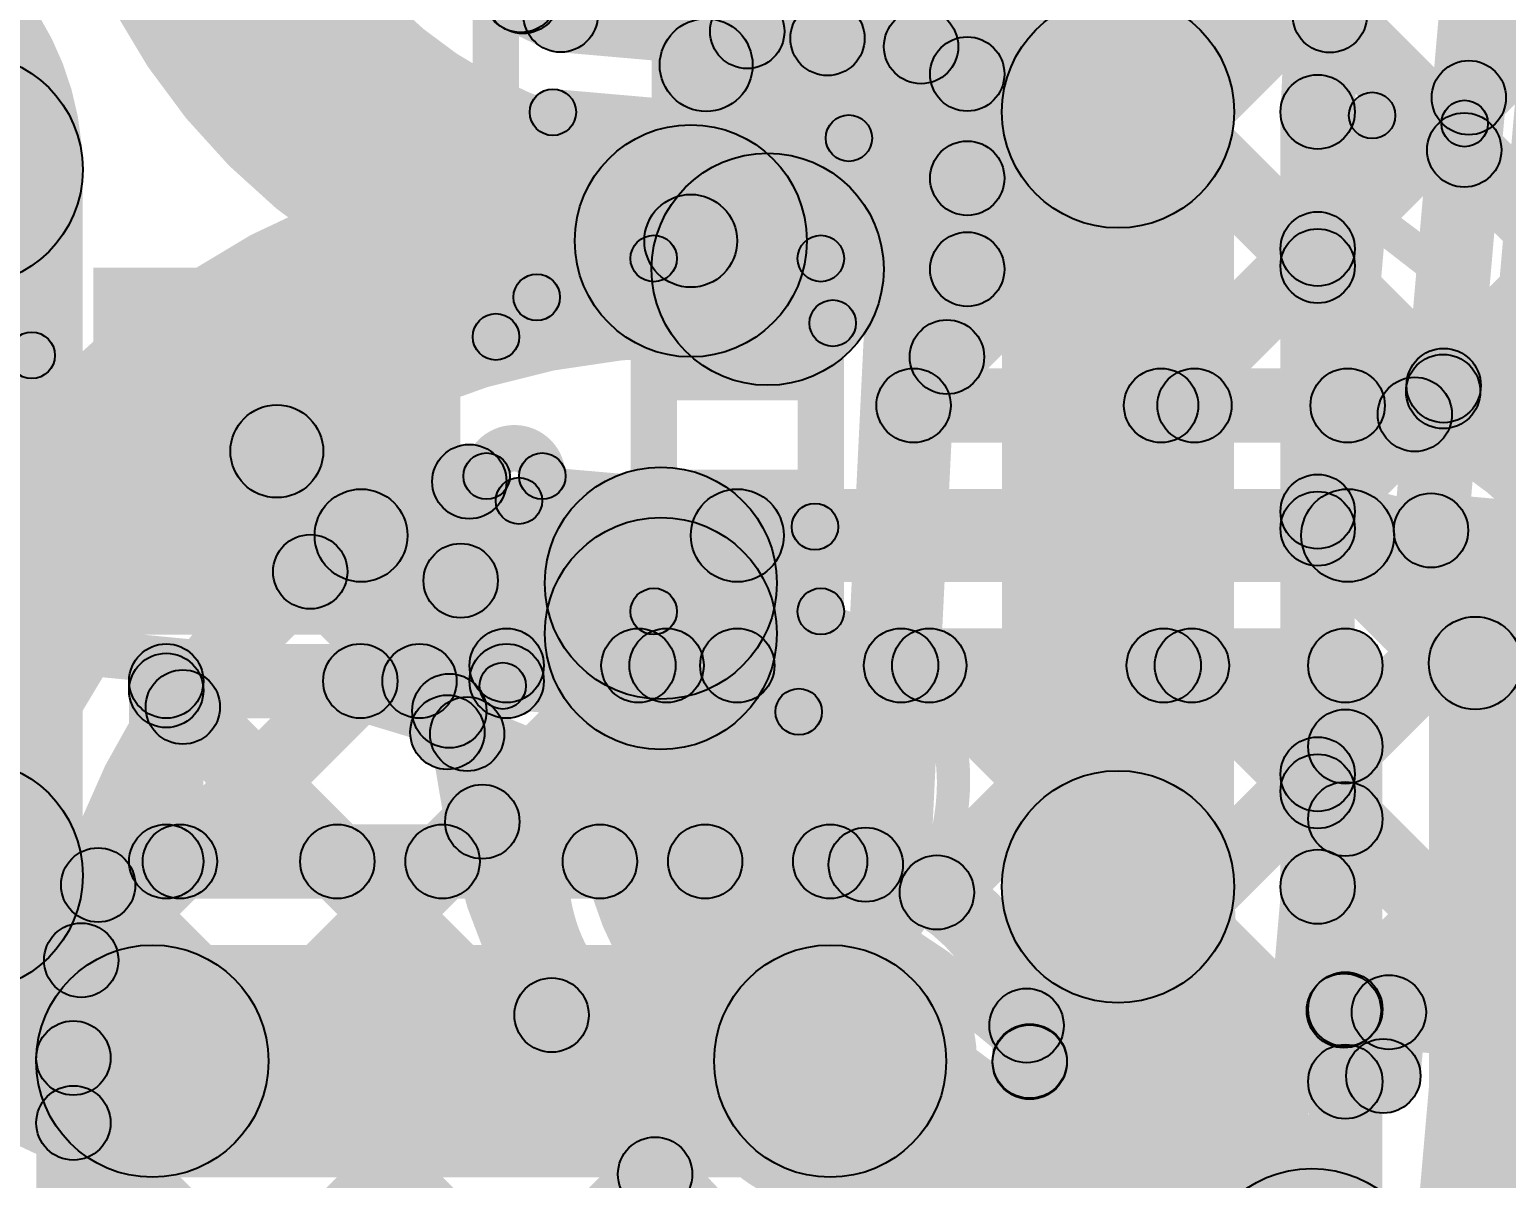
# Model space of a CAD drawing. Header units: millimetres. Extents: x -2.17 to 2.17, y -2.17 to 2.17.
# Drawn here: x 1.2088 to 1.3678, y -0.1602 to -0.0365 of the extents above; entities that cross this region are included whole.
import ezdxf

# ---------------------------------------------------------------- set-up
doc = ezdxf.new("R2010")
doc.units = ezdxf.units.MM
doc.header["$MEASUREMENT"] = 0
for name, color, linetype in [('BottomLayer', 5, 'Continuous'), ('BottomOverlay', 54, 'Continuous'), ('BottomPaste', 16, 'Continuous'), ('BottomSolder', 6, 'Continuous'), ('Mechanical2', 216, 'Continuous'), ('TopLayer', 1, 'Continuous'), ('TopOverlay', 2, 'Continuous'), ('TopPaste', 8, 'Continuous'), ('TopSolder', 216, 'Continuous'), ('ViaHoleLayer', 16, 'Continuous')]:
    doc.layers.add(name, color=color, linetype=linetype)

# ---------------------------------------------------------------- blocks, each defined once
blk = doc.blocks.new('YS_SBZ9032C03R16_B_30')
at = {"layer": 'BottomOverlay', "const_width": 0.005}
blk.add_lwpolyline([(0.174343, -0.0442776, -0.7770826321552268), (-0.174266, -0.0445797)], format="xyb", dxfattribs=at)
blk = doc.blocks.new('WS2812B_M____195')
at = {"layer": 'TopLayer'}
blk.add_hatch(color=1, dxfattribs=at).paths.add_polyline_path([(-0.09409445, 0.05078745), (-0.03503935, 0.05078745), (-0.03503935, 0.01141735), (-0.09409445, 0.01141735)])
at = {"layer": 'TopOverlay'}
for points in [[(-0.07000000535713137, 0.06750030000000574), (-0.06999999464286863, 0.07250029999999426), (0.07000030535713138, 0.07249999999999426), (0.07000029464286862, 0.06750000000000574)], [(0.067500300001125, 0.07000007499999997), (0.072500299998875, 0.06999992500000003), (0.07249999999887499, 0.05999992500000004), (0.06750000000112501, 0.06000007499999997)]]:
    blk.add_hatch(color=2, dxfattribs=at).paths.add_polyline_path(points)
h = blk.add_hatch(color=2, dxfattribs=at)
edge = h.paths.add_edge_path()
edge.add_arc((0.0700003, 0.07), 0.0025, 0, 360)
h = blk.add_hatch(color=2, dxfattribs=at)
edge = h.paths.add_edge_path()
edge.add_arc((0.0700003, 0.07), 0.0025, 0, 360)
h = blk.add_hatch(color=2, dxfattribs=at)
edge = h.paths.add_edge_path()
edge.add_arc((0.07, 0.06), 0.0025, 0, 360)
at = {"layer": 'TopPaste'}
blk.add_hatch(color=8, dxfattribs=at).paths.add_polyline_path([(-0.09409445, 0.05078745), (-0.03503935, 0.05078745), (-0.03503935, 0.01141735), (-0.09409445, 0.01141735)])
at = {"layer": 'TopSolder'}
for points in [[(-0.09809445, 0.05478745), (-0.03103935, 0.05478745), (-0.03103935, 0.00741735), (-0.09809445, 0.00741735)], [(0.03103945, 0.05478805), (0.09809455, 0.05478805), (0.09809455, 0.00741795), (0.03103945, 0.00741795)]]:
    blk.add_hatch(color=216, dxfattribs=at).paths.add_polyline_path(points)
at = {"layer": 'TopOverlay'}
for centre in [(0.0700003, 0.07), (0.0700003, 0.07), (0.07, 0.06)]:
    blk.add_circle(centre, 0.0025, dxfattribs=at)
blk = doc.blocks.new('IND_0201_B_270')
at = {"layer": 'BottomLayer'}
for points in [[(-0.01574795, 0.0059055), (-0.00590545, 0.0059055), (-0.00590545, -0.0059055), (-0.01574795, -0.0059055)], [(0.00590555, 0.0059055), (0.01574805, 0.0059055), (0.01574805, -0.0059055), (0.00590555, -0.0059055)]]:
    blk.add_hatch(color=5, dxfattribs=at).paths.add_polyline_path(points)
at = {"layer": 'BottomOverlay'}
h = blk.add_hatch(color=54, dxfattribs=at)
edge = h.paths.add_edge_path()
edge.add_arc((-0.019, 0.009), 0.0025, 0, 360)
h = blk.add_hatch(color=54, dxfattribs=at)
edge = h.paths.add_edge_path()
edge.add_arc((-0.019, 0.009), 0.0025, 0, 360)
for points in [[(0.019, 0.0115), (0.019, 0.0065), (-0.019, 0.0065), (-0.019, 0.0115)], [(-0.0165, -0.009), (-0.0215, -0.009), (-0.0215, 0.009), (-0.0165, 0.009)], [(0.0215, -0.009), (0.0165, -0.009), (0.0165, 0.009), (0.0215, 0.009)], [(0.019, -0.0065), (0.019, -0.0115), (-0.019, -0.0115), (-0.019, -0.0065)]]:
    blk.add_hatch(color=54, dxfattribs=at).paths.add_polyline_path(points)
h = blk.add_hatch(color=54, dxfattribs=at)
edge = h.paths.add_edge_path()
edge.add_arc((0.019, 0.009), 0.0025, 0, 360)
h = blk.add_hatch(color=54, dxfattribs=at)
edge = h.paths.add_edge_path()
edge.add_arc((0.019, 0.009), 0.0025, 0, 360)
h = blk.add_hatch(color=54, dxfattribs=at)
edge = h.paths.add_edge_path()
edge.add_arc((-0.019, -0.009), 0.0025, 0, 360)
h = blk.add_hatch(color=54, dxfattribs=at)
edge = h.paths.add_edge_path()
edge.add_arc((-0.019, -0.009), 0.0025, 0, 360)
h = blk.add_hatch(color=54, dxfattribs=at)
edge = h.paths.add_edge_path()
edge.add_arc((0.019, -0.009), 0.0025, 0, 360)
h = blk.add_hatch(color=54, dxfattribs=at)
edge = h.paths.add_edge_path()
edge.add_arc((0.019, -0.009), 0.0025, 0, 360)
at = {"layer": 'BottomPaste'}
for points in [[(-0.01574795, 0.0059055), (-0.00590545, 0.0059055), (-0.00590545, -0.0059055), (-0.01574795, -0.0059055)], [(0.00590555, 0.0059055), (0.01574805, 0.0059055), (0.01574805, -0.0059055), (0.00590555, -0.0059055)]]:
    blk.add_hatch(color=16, dxfattribs=at).paths.add_polyline_path(points)
at = {"layer": 'BottomSolder'}
for points in [[(-0.01791335, 0.0080709), (-0.00374005, 0.0080709), (-0.00374005, -0.0080709), (-0.01791335, -0.0080709)], [(0.00374015, 0.0080709), (0.01791345, 0.0080709), (0.01791345, -0.0080709), (0.00374015, -0.0080709)]]:
    blk.add_hatch(color=6, dxfattribs=at).paths.add_polyline_path(points)
at = {"layer": 'BottomOverlay'}
for centre in [(-0.019, 0.009), (-0.019, 0.009), (0.019, 0.009), (0.019, 0.009), (-0.019, -0.009), (-0.019, -0.009), (0.019, -0.009), (0.019, -0.009)]:
    blk.add_circle(centre, 0.0025, dxfattribs=at)
blk = doc.blocks.new('SOT23_3_B_286')
at = {"layer": 'BottomLayer'}
for points in [[(-0.02165995, 0.02657475), (-0.05315605, 0.02657475), (-0.05315605, 0.05807085), (-0.02165995, 0.05807085)], [(0.05314315, 0.02657475), (0.02164705, 0.02657475), (0.02164705, 0.05807085), (0.05314315, 0.05807085)], [(0.01574165, -0.05807095), (-0.01575445, -0.05807095), (-0.01575445, -0.02657485), (0.01574165, -0.02657485)]]:
    blk.add_hatch(color=5, dxfattribs=at).paths.add_polyline_path(points)
at = {"layer": 'BottomOverlay'}
h = blk.add_hatch(color=54, dxfattribs=at)
edge = h.paths.add_edge_path()
edge.add_arc((-0.066, 0.045), 0.0025, 0, 360)
h = blk.add_hatch(color=54, dxfattribs=at)
edge = h.paths.add_edge_path()
edge.add_arc((-0.06, 0.045), 0.0025, 0, 360)
h = blk.add_hatch(color=54, dxfattribs=at)
edge = h.paths.add_edge_path()
edge.add_arc((-0.0110064, 0.032), 0.0025, 0, 360)
for points in [[(0.0109936, 0.0345), (0.0109936, 0.0295), (-0.0110064, 0.0295), (-0.0110064, 0.0345)], [(-0.0635064, 0.03), (-0.0585064, 0.03), (-0.0585064, -0.029), (-0.0635064, -0.029)], [(0.0584936, 0.03), (0.0634936, 0.03), (0.0634936, -0.029), (0.0584936, -0.029)], [(-0.0260064, -0.0265), (-0.0260064, -0.0315), (-0.0610064, -0.0315), (-0.0610064, -0.0265)], [(0.0609936, -0.0265), (0.0609936, -0.0315), (0.0259936, -0.0315), (0.0259936, -0.0265)]]:
    blk.add_hatch(color=54, dxfattribs=at).paths.add_polyline_path(points)
h = blk.add_hatch(color=54, dxfattribs=at)
edge = h.paths.add_edge_path()
edge.add_arc((0.0109936, 0.032), 0.0025, 0, 360)
h = blk.add_hatch(color=54, dxfattribs=at)
edge = h.paths.add_edge_path()
edge.add_arc((-0.0610064, 0.03), 0.0025, 0, 360)
h = blk.add_hatch(color=54, dxfattribs=at)
edge = h.paths.add_edge_path()
edge.add_arc((0.0609936, 0.03), 0.0025, 0, 360)
h = blk.add_hatch(color=54, dxfattribs=at)
edge = h.paths.add_edge_path()
edge.add_arc((-0.0610064, -0.029), 0.0025, 0, 360)
h = blk.add_hatch(color=54, dxfattribs=at)
edge = h.paths.add_edge_path()
edge.add_arc((-0.0610064, -0.029), 0.0025, 0, 360)
h = blk.add_hatch(color=54, dxfattribs=at)
edge = h.paths.add_edge_path()
edge.add_arc((-0.0260064, -0.029), 0.0025, 0, 360)
h = blk.add_hatch(color=54, dxfattribs=at)
edge = h.paths.add_edge_path()
edge.add_arc((0.0259936, -0.029), 0.0025, 0, 360)
h = blk.add_hatch(color=54, dxfattribs=at)
edge = h.paths.add_edge_path()
edge.add_arc((0.0609936, -0.029), 0.0025, 0, 360)
h = blk.add_hatch(color=54, dxfattribs=at)
edge = h.paths.add_edge_path()
edge.add_arc((0.0609936, -0.029), 0.0025, 0, 360)
at = {"layer": 'BottomPaste'}
for points in [[(-0.02165995, 0.02657475), (-0.05315605, 0.02657475), (-0.05315605, 0.05807085), (-0.02165995, 0.05807085)], [(0.05314315, 0.02657475), (0.02164705, 0.02657475), (0.02164705, 0.05807085), (0.05314315, 0.05807085)], [(0.01574165, -0.05807095), (-0.01575445, -0.05807095), (-0.01575445, -0.02657485), (0.01574165, -0.02657485)]]:
    blk.add_hatch(color=16, dxfattribs=at).paths.add_polyline_path(points)
at = {"layer": 'BottomSolder'}
for points in [[(-0.01765995, 0.02257475), (-0.05715605, 0.02257475), (-0.05715605, 0.06207085), (-0.01765995, 0.06207085)], [(0.05714315, 0.02257475), (0.01764705, 0.02257475), (0.01764705, 0.06207085), (0.05714315, 0.06207085)], [(0.01974165, -0.06207095), (-0.01975445, -0.06207095), (-0.01975445, -0.02257485), (0.01974165, -0.02257485)]]:
    blk.add_hatch(color=6, dxfattribs=at).paths.add_polyline_path(points)
at = {"layer": 'BottomOverlay', "const_width": 0.005}
blk.add_lwpolyline([(-0.06, 0.045, 1), (-0.066, 0.045, 1)], format="xyb", close=True, dxfattribs=at)
at = {"layer": 'BottomOverlay'}
for centre in [(-0.066, 0.045), (-0.06, 0.045), (-0.0110064, 0.032), (0.0109936, 0.032), (-0.0610064, 0.03), (0.0609936, 0.03), (-0.0610064, -0.029), (-0.0610064, -0.029), (-0.0260064, -0.029), (0.0259936, -0.029), (0.0609936, -0.029), (0.0609936, -0.029)]:
    blk.add_circle(centre, 0.0025, dxfattribs=at)
blk = doc.blocks.new('C__0402_369')
at = {"layer": 'TopLayer'}
for points in [[(-0.0275, -0.0125), (-0.0275, 0.0125), (-0.009499999999999998, 0.0125), (-0.009500000000000001, -0.0125)], [(0.009499999999999998, -0.0125), (0.009500000000000001, 0.0125), (0.0275, 0.0125), (0.0275, -0.0125)]]:
    blk.add_hatch(color=1, dxfattribs=at).paths.add_polyline_path(points)
at = {"layer": 'TopOverlay'}
h = blk.add_hatch(color=2, dxfattribs=at)
edge = h.paths.add_edge_path()
edge.add_arc((-0.031, 0.016), 0.0025, 0, 360)
h = blk.add_hatch(color=2, dxfattribs=at)
edge = h.paths.add_edge_path()
edge.add_arc((-0.031, 0.016), 0.0025, 0, 360)
for points in [[(-0.0109999, 0.0185), (-0.0109999, 0.0135), (-0.031, 0.0135), (-0.031, 0.0185)], [(0.031, 0.0185), (0.031, 0.0135), (0.011, 0.0135), (0.011, 0.0185)], [(-0.0285, -0.016), (-0.0335, -0.016), (-0.0335, 0.016), (-0.0285, 0.016)], [(0.0335, -0.016), (0.0285, -0.016), (0.0285, 0.016), (0.0335, 0.016)], [(-0.011, -0.0135), (-0.011, -0.0185), (-0.031, -0.0185), (-0.031, -0.0135)], [(0.031, -0.0135), (0.031, -0.0185), (0.0109999, -0.0185), (0.0109999, -0.0135)]]:
    blk.add_hatch(color=2, dxfattribs=at).paths.add_polyline_path(points)
h = blk.add_hatch(color=2, dxfattribs=at)
edge = h.paths.add_edge_path()
edge.add_arc((-0.0109999, 0.016), 0.0025, 0, 360)
h = blk.add_hatch(color=2, dxfattribs=at)
edge = h.paths.add_edge_path()
edge.add_arc((0.011, 0.016), 0.0025, 0, 360)
h = blk.add_hatch(color=2, dxfattribs=at)
edge = h.paths.add_edge_path()
edge.add_arc((0.031, 0.016), 0.0025, 0, 360)
h = blk.add_hatch(color=2, dxfattribs=at)
edge = h.paths.add_edge_path()
edge.add_arc((0.031, 0.016), 0.0025, 0, 360)
h = blk.add_hatch(color=2, dxfattribs=at)
edge = h.paths.add_edge_path()
edge.add_arc((-0.031, -0.016), 0.0025, 0, 360)
h = blk.add_hatch(color=2, dxfattribs=at)
edge = h.paths.add_edge_path()
edge.add_arc((-0.031, -0.016), 0.0025, 0, 360)
h = blk.add_hatch(color=2, dxfattribs=at)
edge = h.paths.add_edge_path()
edge.add_arc((-0.011, -0.016), 0.0025, 0, 360)
h = blk.add_hatch(color=2, dxfattribs=at)
edge = h.paths.add_edge_path()
edge.add_arc((0.0109999, -0.016), 0.0025, 0, 360)
h = blk.add_hatch(color=2, dxfattribs=at)
edge = h.paths.add_edge_path()
edge.add_arc((0.031, -0.016), 0.0025, 0, 360)
h = blk.add_hatch(color=2, dxfattribs=at)
edge = h.paths.add_edge_path()
edge.add_arc((0.031, -0.016), 0.0025, 0, 360)
at = {"layer": 'TopPaste'}
for points in [[(-0.0275, -0.0125), (-0.0275, 0.0125), (-0.009499999999999998, 0.0125), (-0.009500000000000001, -0.0125)], [(0.009499999999999998, -0.0125), (0.009500000000000001, 0.0125), (0.0275, 0.0125), (0.0275, -0.0125)]]:
    blk.add_hatch(color=8, dxfattribs=at).paths.add_polyline_path(points)
at = {"layer": 'TopSolder'}
for points in [[(-0.0298622, -0.0148622), (-0.0298622, 0.0148622), (-0.007137799999999999, 0.0148622), (-0.007137800000000001, -0.0148622)], [(0.007137799999999999, -0.0148622), (0.007137800000000001, 0.0148622), (0.0298622, 0.0148622), (0.0298622, -0.0148622)]]:
    blk.add_hatch(color=216, dxfattribs=at).paths.add_polyline_path(points)
at = {"layer": 'TopOverlay'}
for centre in [(-0.031, 0.016), (-0.031, 0.016), (-0.0109999, 0.016), (0.011, 0.016), (0.031, 0.016), (0.031, 0.016), (-0.031, -0.016), (-0.031, -0.016), (-0.011, -0.016), (0.0109999, -0.016), (0.031, -0.016), (0.031, -0.016)]:
    blk.add_circle(centre, 0.0025, dxfattribs=at)

msp = doc.modelspace()

# ---------------------------------------------------------------- hatches: boundary and pattern name
at = {"layer": 'BottomLayer'}
for points in [[(1.312593327124746, -0.04414292712474619), (1.306936472875254, -0.03848607287525381), (1.431171572875254, 0.08574902712474619), (1.436828427124746, 0.0800921728752538)], [(1.310406227124746, -0.0746143271247462), (1.304749372875254, -0.0689574728752538), (1.431171572875254, 0.05746472712474619), (1.436828427124746, 0.05180787287525381)], [(1.333468327124746, -0.07983652712474619), (1.327811472875254, -0.07417967287525382), (1.431171572875254, 0.02918042712474619), (1.436828427124746, 0.02352357287525381)], [(1.3007649, -0.062338), (1.2757649, -0.062338), (1.2757649, 0.0247351), (1.3007649, 0.0247351)], [(1.3137649, -0.062338), (1.3057649, -0.062338), (1.3057649, 0.0247351), (1.3137649, 0.0247351)], [(1.306936472875254, 0.00120577287525381), (1.312593327124746, 0.00686262712474619), (1.436828427124746, -0.1173724728752538), (1.431171572875254, -0.1230293271247462)], [(1.360794427124746, -0.0807947271247462), (1.355137572875254, -0.07513787287525381), (1.431171572875254, 0.0008961271247461904), (1.436828427124746, -0.00476072712474619)], [(1.306936472875254, -0.02707852712474619), (1.312593327124746, -0.02142167287525381), (1.436828427124746, -0.1456567728752538), (1.431171572875254, -0.1513136271247462)], [(1.306936472875254, -0.05536282712474619), (1.312593327124746, -0.04970597287525381), (1.337067027124746, -0.07417967287525382), (1.331410172875254, -0.07983652712474619)], [(1.2145, -0.1276105), (1.1895, -0.1276105), (1.1895, -0.0516105), (1.2145, -0.0516105)], [(1.3039823, -0.0810081), (1.3039823, -0.0730081), (1.3507376, -0.0730081), (1.3507376, -0.0810081)], [(1.2444828, -0.0960081), (1.2444828, -0.0860081), (1.285, -0.0860081), (1.285, -0.0960081)], [(1.285, -0.0960081), (1.285, -0.0860081), (1.3507376, -0.0860081), (1.3507376, -0.0960081)], [(1.2601561, -0.1090081), (1.2601561, -0.1010081), (1.285, -0.1010081), (1.285, -0.1090081)], [(1.285, -0.1090081), (1.285, -0.1010081), (1.3504803, -0.1010081), (1.3504803, -0.1090081)], [(1.2235, -0.1106814), (1.2235, -0.1026814), (1.2601561, -0.1026814), (1.2601561, -0.1106814)], [(1.256081627124746, -0.1289389271247462), (1.250424772875254, -0.1232820728752538), (1.271527172875254, -0.1021796728752538), (1.277184027124746, -0.1078365271247462)], [(1.274557272875254, -0.1078365271247462), (1.280214127124746, -0.1021796728752538), (1.301660827124746, -0.1236263728752538), (1.296003972875254, -0.1292832271247462)], [(1.284365927124746, -0.1289389271247462), (1.278709072875254, -0.1232820728752538), (1.299811472875254, -0.1021796728752538), (1.305468327124746, -0.1078365271247462)], [(1.302841572875254, -0.1078365271247462), (1.308498427124746, -0.1021796728752538), (1.353308727124746, -0.1469899728752538), (1.347651872875254, -0.1526468271247462)], [(1.309320927124746, -0.1322682271247462), (1.303664072875254, -0.1266113728752538), (1.328095772875254, -0.1021796728752538), (1.333752627124746, -0.1078365271247462)], [(1.331125872875254, -0.1078365271247462), (1.336782727124746, -0.1021796728752538), (1.353308727124746, -0.1187056728752538), (1.347651872875254, -0.1243625271247462)], [(1.220671572875254, -0.1105194271247462), (1.226328427124746, -0.1048625728752538), (1.244747927124746, -0.1232820728752538), (1.239091072875254, -0.1289389271247462)], [(1.227797327124746, -0.1289389271247462), (1.222140472875254, -0.1232820728752538), (1.241569572875254, -0.1038529728752538), (1.247226427124746, -0.1095098271247462)], [(1.247946272875254, -0.1095098271247462), (1.253603127124746, -0.1038529728752538), (1.273032227124746, -0.1232820728752538), (1.267375372875254, -0.1289389271247462)], [(1.3694803, -0.2866105), (1.3594803, -0.2866105), (1.3594803, -0.1047508), (1.3694803, -0.1047508)], [(1.3544803, -0.2381774), (1.3464803, -0.2381774), (1.3464803, -0.1050081), (1.3544803, -0.1050081)], [(1.2275, -0.1261105), (1.2195, -0.1261105), (1.2195, -0.1066814), (1.2275, -0.1066814)], [(1.319328127124746, -0.1505453271247462), (1.313671272875254, -0.1448884728752538), (1.347651872875254, -0.1109078728752538), (1.353308727124746, -0.1165647271247462)], [(1.2235, -0.1301105), (1.2235, -0.1221105), (1.295, -0.1221105), (1.295, -0.1301105)], [(1.222, -0.1601105), (1.222, -0.1351105), (1.295, -0.1351105), (1.295, -0.1601105)], [(0.8214662271247462, -0.6766915271247461), (0.8158093728752539, -0.6710346728752539), (1.347651872875254, -0.1391921728752538), (1.353308727124746, -0.1448490271247462)], [(1.313327272875254, -0.1466065271247462), (1.318984127124746, -0.1409496728752538), (1.353308727124746, -0.1752742728752538), (1.347651872875254, -0.1809311271247462)]]:
    msp.add_hatch(color=5, dxfattribs=at).paths.add_polyline_path(points)
h = msp.add_hatch(color=5, dxfattribs=at)
edge = h.paths.add_edge_path()
edge.add_arc((1.3097649, -0.0413145), 0.004, 0, 360)
h = msp.add_hatch(color=5, dxfattribs=at)
edge = h.paths.add_edge_path()
edge.add_arc((1.202, -0.0516105), 0.0125, 0, 360)
h = msp.add_hatch(color=5, dxfattribs=at)
edge = h.paths.add_edge_path()
edge.add_arc((1.202, -0.0516105), 0.0125, 0, 360)
h = msp.add_hatch(color=5, dxfattribs=at)
edge = h.paths.add_edge_path()
edge.add_arc((1.3097649, -0.0525344), 0.004, 0, 360)
h = msp.add_hatch(color=5, dxfattribs=at)
edge = h.paths.add_edge_path()
edge.add_arc((1.2882649, -0.062338), 0.0125, 0, 360)
h = msp.add_hatch(color=5, dxfattribs=at)
edge = h.paths.add_edge_path()
edge.add_arc((1.3097649, -0.062338), 0.004, 0, 360)
h = msp.add_hatch(color=5, dxfattribs=at)
edge = h.paths.add_edge_path()
edge.add_arc((1.3097649, -0.062338), 0.004, 0, 360)
h = msp.add_hatch(color=5, dxfattribs=at)
edge = h.paths.add_edge_path()
edge.add_arc((1.3075778, -0.0717859), 0.004, 0, 360)
h = msp.add_hatch(color=5, dxfattribs=at)
edge = h.paths.add_edge_path()
edge.add_arc((1.3039823, -0.0770081), 0.004, 0, 360)
h = msp.add_hatch(color=5, dxfattribs=at)
edge = h.paths.add_edge_path()
edge.add_arc((1.3039823, -0.0770081), 0.004, 0, 360)
h = msp.add_hatch(color=5, dxfattribs=at)
edge = h.paths.add_edge_path()
edge.add_arc((1.3306399, -0.0770081), 0.004, 0, 360)
h = msp.add_hatch(color=5, dxfattribs=at)
edge = h.paths.add_edge_path()
edge.add_arc((1.3342386, -0.0770081), 0.004, 0, 360)
h = msp.add_hatch(color=5, dxfattribs=at)
edge = h.paths.add_edge_path()
edge.add_arc((1.3507376, -0.0770081), 0.004, 0, 360)
h = msp.add_hatch(color=5, dxfattribs=at)
edge = h.paths.add_edge_path()
edge.add_arc((1.3507376, -0.0770081), 0.004, 0, 360)
h = msp.add_hatch(color=5, dxfattribs=at)
edge = h.paths.add_edge_path()
edge.add_arc((1.357966, -0.0779663), 0.004, 0, 360)
h = msp.add_hatch(color=5, dxfattribs=at)
edge = h.paths.add_edge_path()
edge.add_arc((1.235408, -0.0819333), 0.005, 0, 360)
h = msp.add_hatch(color=5, dxfattribs=at)
edge = h.paths.add_edge_path()
edge.add_arc((1.2444828, -0.0910081), 0.005, 0, 360)
h = msp.add_hatch(color=5, dxfattribs=at)
edge = h.paths.add_edge_path()
edge.add_arc((1.2444828, -0.0910081), 0.005, 0, 360)
h = msp.add_hatch(color=5, dxfattribs=at)
edge = h.paths.add_edge_path()
edge.add_arc((1.285, -0.0910081), 0.005, 0, 360)
h = msp.add_hatch(color=5, dxfattribs=at)
edge = h.paths.add_edge_path()
edge.add_arc((1.285, -0.0910081), 0.005, 0, 360)
h = msp.add_hatch(color=5, dxfattribs=at)
edge = h.paths.add_edge_path()
edge.add_arc((1.3507376, -0.0910081), 0.005, 0, 360)
h = msp.add_hatch(color=5, dxfattribs=at)
edge = h.paths.add_edge_path()
edge.add_arc((1.3507376, -0.0910081), 0.005, 0, 360)
h = msp.add_hatch(color=5, dxfattribs=at)
edge = h.paths.add_edge_path()
edge.add_arc((1.3644803, -0.1047508), 0.005, 0, 360)
h = msp.add_hatch(color=5, dxfattribs=at)
edge = h.paths.add_edge_path()
edge.add_arc((1.3644803, -0.1047508), 0.005, 0, 360)
h = msp.add_hatch(color=5, dxfattribs=at)
edge = h.paths.add_edge_path()
edge.add_arc((1.2601561, -0.1050081), 0.004, 0, 360)
h = msp.add_hatch(color=5, dxfattribs=at)
edge = h.paths.add_edge_path()
edge.add_arc((1.2743556, -0.1050081), 0.004, 0, 360)
h = msp.add_hatch(color=5, dxfattribs=at)
edge = h.paths.add_edge_path()
edge.add_arc((1.2773857, -0.1050081), 0.004, 0, 360)
h = msp.add_hatch(color=5, dxfattribs=at)
edge = h.paths.add_edge_path()
edge.add_arc((1.285, -0.1050081), 0.004, 0, 360)
h = msp.add_hatch(color=5, dxfattribs=at)
edge = h.paths.add_edge_path()
edge.add_arc((1.285, -0.1050081), 0.004, 0, 360)
h = msp.add_hatch(color=5, dxfattribs=at)
edge = h.paths.add_edge_path()
edge.add_arc((1.3026399, -0.1050081), 0.004, 0, 360)
h = msp.add_hatch(color=5, dxfattribs=at)
edge = h.paths.add_edge_path()
edge.add_arc((1.30567, -0.1050081), 0.004, 0, 360)
h = msp.add_hatch(color=5, dxfattribs=at)
edge = h.paths.add_edge_path()
edge.add_arc((1.3309242, -0.1050081), 0.004, 0, 360)
h = msp.add_hatch(color=5, dxfattribs=at)
edge = h.paths.add_edge_path()
edge.add_arc((1.3339543, -0.1050081), 0.004, 0, 360)
h = msp.add_hatch(color=5, dxfattribs=at)
edge = h.paths.add_edge_path()
edge.add_arc((1.3504803, -0.1050081), 0.004, 0, 360)
h = msp.add_hatch(color=5, dxfattribs=at)
edge = h.paths.add_edge_path()
edge.add_arc((1.3504803, -0.1050081), 0.004, 0, 360)
h = msp.add_hatch(color=5, dxfattribs=at)
edge = h.paths.add_edge_path()
edge.add_arc((1.2235, -0.1066814), 0.004, 0, 360)
h = msp.add_hatch(color=5, dxfattribs=at)
edge = h.paths.add_edge_path()
edge.add_arc((1.2235, -0.1066814), 0.004, 0, 360)
h = msp.add_hatch(color=5, dxfattribs=at)
edge = h.paths.add_edge_path()
edge.add_arc((1.244398, -0.1066814), 0.004, 0, 360)
h = msp.add_hatch(color=5, dxfattribs=at)
edge = h.paths.add_edge_path()
edge.add_arc((1.2507747, -0.1066814), 0.004, 0, 360)
h = msp.add_hatch(color=5, dxfattribs=at)
edge = h.paths.add_edge_path()
edge.add_arc((1.2601561, -0.1066814), 0.004, 0, 360)
h = msp.add_hatch(color=5, dxfattribs=at)
edge = h.paths.add_edge_path()
edge.add_arc((1.2235, -0.107691), 0.004, 0, 360)
h = msp.add_hatch(color=5, dxfattribs=at)
edge = h.paths.add_edge_path()
edge.add_arc((1.3504803, -0.1137363), 0.004, 0, 360)
h = msp.add_hatch(color=5, dxfattribs=at)
edge = h.paths.add_edge_path()
edge.add_arc((1.202, -0.1276105), 0.0125, 0, 360)
h = msp.add_hatch(color=5, dxfattribs=at)
edge = h.paths.add_edge_path()
edge.add_arc((1.202, -0.1276105), 0.0125, 0, 360)
h = msp.add_hatch(color=5, dxfattribs=at)
edge = h.paths.add_edge_path()
edge.add_arc((1.3504803, -0.1215341), 0.004, 0, 360)
h = msp.add_hatch(color=5, dxfattribs=at)
edge = h.paths.add_edge_path()
edge.add_arc((1.2235, -0.1261105), 0.004, 0, 360)
h = msp.add_hatch(color=5, dxfattribs=at)
edge = h.paths.add_edge_path()
edge.add_arc((1.2235, -0.1261105), 0.004, 0, 360)
h = msp.add_hatch(color=5, dxfattribs=at)
edge = h.paths.add_edge_path()
edge.add_arc((1.2249689, -0.1261105), 0.004, 0, 360)
h = msp.add_hatch(color=5, dxfattribs=at)
edge = h.paths.add_edge_path()
edge.add_arc((1.2419195, -0.1261105), 0.004, 0, 360)
h = msp.add_hatch(color=5, dxfattribs=at)
edge = h.paths.add_edge_path()
edge.add_arc((1.2532532, -0.1261105), 0.004, 0, 360)
h = msp.add_hatch(color=5, dxfattribs=at)
edge = h.paths.add_edge_path()
edge.add_arc((1.2702038, -0.1261105), 0.004, 0, 360)
h = msp.add_hatch(color=5, dxfattribs=at)
edge = h.paths.add_edge_path()
edge.add_arc((1.2815375, -0.1261105), 0.004, 0, 360)
h = msp.add_hatch(color=5, dxfattribs=at)
edge = h.paths.add_edge_path()
edge.add_arc((1.295, -0.1261105), 0.004, 0, 360)
h = msp.add_hatch(color=5, dxfattribs=at)
edge = h.paths.add_edge_path()
edge.add_arc((1.295, -0.1261105), 0.004, 0, 360)
h = msp.add_hatch(color=5, dxfattribs=at)
edge = h.paths.add_edge_path()
edge.add_arc((1.2988324, -0.1264548), 0.004, 0, 360)
h = msp.add_hatch(color=5, dxfattribs=at)
edge = h.paths.add_edge_path()
edge.add_arc((1.3064925, -0.1294398), 0.004, 0, 360)
h = msp.add_hatch(color=5, dxfattribs=at)
edge = h.paths.add_edge_path()
edge.add_arc((1.222, -0.1476105), 0.0125, 0, 360)
h = msp.add_hatch(color=5, dxfattribs=at)
edge = h.paths.add_edge_path()
edge.add_arc((1.222, -0.1476105), 0.0125, 0, 360)
h = msp.add_hatch(color=5, dxfattribs=at)
edge = h.paths.add_edge_path()
edge.add_arc((1.295, -0.1476105), 0.0125, 0, 360)
h = msp.add_hatch(color=5, dxfattribs=at)
edge = h.paths.add_edge_path()
edge.add_arc((1.295, -0.1476105), 0.011811, 0, 360)
h = msp.add_hatch(color=5, dxfattribs=at)
edge = h.paths.add_edge_path()
edge.add_arc((1.3504803, -0.1420206), 0.004, 0, 360)
h = msp.add_hatch(color=5, dxfattribs=at)
edge = h.paths.add_edge_path()
edge.add_arc((1.3161557, -0.1437781), 0.004, 0, 360)
h = msp.add_hatch(color=5, dxfattribs=at)
edge = h.paths.add_edge_path()
edge.add_arc((1.3164997, -0.1477169), 0.004, 0, 360)
h = msp.add_hatch(color=5, dxfattribs=at)
edge = h.paths.add_edge_path()
edge.add_arc((1.3165, -0.1476105), 0.004, 0, 360)
h = msp.add_hatch(color=5, dxfattribs=at)
edge = h.paths.add_edge_path()
edge.add_arc((1.3165, -0.1476105), 0.004, 0, 360)
h = msp.add_hatch(color=5, dxfattribs=at)
edge = h.paths.add_edge_path()
edge.add_arc((1.3504803, -0.1498184), 0.004, 0, 360)
at = {"layer": 'BottomSolder'}
h = msp.add_hatch(color=6, dxfattribs=at)
edge = h.paths.add_edge_path()
edge.add_arc((1.295, -0.1476105), 0.015811, 0, 360)
at = {"layer": 'TopLayer'}
for points in [[(1.240832572875254, 0.01074127287525381), (1.246489427124746, 0.01639812712474619), (1.297539727124746, -0.03465217287525381), (1.291882872875254, -0.04030902712474619)], [(1.288898827124746, -0.03955312712474619), (1.283241972875254, -0.03389627287525381), (1.308975572875254, -0.00816267287525381), (1.314632427124746, -0.01381952712474619)], [(1.363693678939555, -0.09080792128862286), (1.355724121060445, -0.09011067871137714), (1.361749121060445, -0.02124427871137714), (1.369718678939555, -0.02194152128862286)], [(1.265621884785516, -0.03895097947096575), (1.266319115214484, -0.03098142052903425), (1.305141015214484, -0.03437782052903425), (1.304443784785516, -0.04234737947096575)], [(1.345984872875254, -0.03784242712474619), (1.351641727124746, -0.03218557287525381), (1.366121327124746, -0.04666517287525381), (1.360464472875254, -0.05232202712474619)], [(1.284972272557697, -0.0597164893751246), (1.275010327442303, -0.05884491062487539), (1.276666327442303, -0.0399172106248754), (1.286628272557697, -0.0407887893751246)], [(1.350328427124746, -0.06297642712474619), (1.344671572875254, -0.05731957287525381), (1.360957172875254, -0.04103397287525381), (1.366614027124746, -0.04669082712474619)], [(1.3385, -0.1288324), (1.3135, -0.1288324), (1.3135, -0.0453933), (1.3385, -0.0453933)], [(1.3515, -0.1288324), (1.3435, -0.1288324), (1.3435, -0.0453933), (1.3515, -0.0453933)], [(1.344671572875254, -0.06481342712474619), (1.350328427124746, -0.05915657287525381), (1.363845827124746, -0.0726739728752538), (1.358188972875254, -0.07833082712474619)], [(1.350328427124746, -0.09126072712474619), (1.344671572875254, -0.08560387287525381), (1.358245372875254, -0.07203007287525381), (1.363902227124746, -0.07768692712474619)], [(1.257764278827676, -0.1125462225674015), (1.249794721172324, -0.1118489774325985), (1.252156221172324, -0.0848568774325985), (1.260125778827676, -0.0855541225674015)], [(1.344671572875254, -0.09309772712474619), (1.350328427124746, -0.0874408728752538), (1.406656027124746, -0.1437684728752538), (1.400999172875254, -0.1494253271247462)], [(1.359360274875175, -0.09444407860393031), (1.360057525124825, -0.08647452139606969), (1.417045125124825, -0.09146032139606969), (1.416347874875175, -0.09942987860393031)], [(1.350328427124746, -0.1195450271247462), (1.344671572875254, -0.1138881728752538), (1.369798672875254, -0.08876107287525381), (1.375455527124746, -0.09441792712474618)], [(1.236178772875254, -0.09774212712474618), (1.241835627124746, -0.09208527287525381), (1.256810027124746, -0.1070596728752538), (1.251153172875254, -0.1127165271247462)], [(1.353155827124746, -0.1450019271247462), (1.347498972875254, -0.1393450728752538), (1.395807472875254, -0.09103657287525381), (1.401464327124746, -0.09669342712474618)], [(1.217167827124746, -0.1395684271247462), (1.211510972875254, -0.1339115728752538), (1.252379372875254, -0.09304317287525381), (1.258036227124746, -0.0987000271247462)], [(1.2892665, -0.1015614), (1.2642665, -0.1015614), (1.2642665, -0.0961399), (1.2892665, -0.0961399)], [(1.222457872875254, -0.1123055271247462), (1.228114727124746, -0.1066486728752538), (1.283193927124746, -0.1617278728752538), (1.277537072875254, -0.1673847271247462)], [(1.344671572875254, -0.1213820271247462), (1.350328427124746, -0.1157251728752538), (1.375659827124746, -0.1410565728752538), (1.370002972875254, -0.1467134271247462)], [(1.216328427124746, -0.1686921271247462), (1.210671572875254, -0.1630352728752538), (1.254707972875254, -0.1189988728752538), (1.260364827124746, -0.1246557271247462)], [(1.213335672875254, -0.1314676271247462), (1.218992527124746, -0.1258107728752538), (1.297721527124746, -0.2045397728752538), (1.292064672875254, -0.2101966271247462)], [(1.354821972503789, -0.1463246783964589), (1.355519227496211, -0.1383551216035411), (1.412671027496211, -0.1433553216035411), (1.411973772503789, -0.1513248783964589)], [(1.216328427124746, -0.1969764271247462), (1.210671572875254, -0.1913195728752538), (1.262169972875254, -0.1398211728752538), (1.267826827124746, -0.1454780271247462)], [(1.358554781484228, -0.1495539922015043), (1.350585218515771, -0.1488568077984957), (1.351185818515771, -0.1419913077984957), (1.359155381484229, -0.1426884922015043)], [(1.2175, -0.2302736), (1.2095, -0.2302736), (1.2095, -0.147272), (1.2175, -0.147272)], [(1.210671572875254, -0.1570878271247462), (1.216328427124746, -0.1514309728752538), (1.287911427124746, -0.2230139728752538), (1.282254572875254, -0.2286708271247462)], [(1.216328427124746, -0.2252607271247462), (1.210671572875254, -0.2196038728752538), (1.273320772875254, -0.1569546728752538), (1.278977627124746, -0.1626115271247462)]]:
    msp.add_hatch(color=1, dxfattribs=at).paths.add_polyline_path(points)
h = msp.add_hatch(color=1, dxfattribs=at)
edge = h.paths.add_edge_path()
edge.add_arc((1.2616814, -0.0328294), 0.004, 0, 360)
h = msp.add_hatch(color=1, dxfattribs=at)
edge = h.paths.add_edge_path()
edge.add_arc((1.2619054, -0.032959), 0.004, 0, 360)
h = msp.add_hatch(color=1, dxfattribs=at)
edge = h.paths.add_edge_path()
edge.add_arc((1.2659705, -0.0349662), 0.004, 0, 360)
h = msp.add_hatch(color=1, dxfattribs=at)
edge = h.paths.add_edge_path()
edge.add_arc((1.2659705, -0.0349662), 0.004, 0, 360)
h = msp.add_hatch(color=1, dxfattribs=at)
edge = h.paths.add_edge_path()
edge.add_arc((1.3488133, -0.035014), 0.004, 0, 360)
h = msp.add_hatch(color=1, dxfattribs=at)
edge = h.paths.add_edge_path()
edge.add_arc((1.2860704, -0.0367247), 0.004, 0, 360)
h = msp.add_hatch(color=1, dxfattribs=at)
edge = h.paths.add_edge_path()
edge.add_arc((1.326, -0.0453933), 0.0125, 0, 360)
h = msp.add_hatch(color=1, dxfattribs=at)
edge = h.paths.add_edge_path()
edge.add_arc((1.326, -0.0453933), 0.0125, 0, 360)
h = msp.add_hatch(color=1, dxfattribs=at)
edge = h.paths.add_edge_path()
edge.add_arc((1.2947113, -0.0374806), 0.004, 0, 360)
h = msp.add_hatch(color=1, dxfattribs=at)
edge = h.paths.add_edge_path()
edge.add_arc((1.3047924, -0.0383626), 0.004, 0, 360)
h = msp.add_hatch(color=1, dxfattribs=at)
edge = h.paths.add_edge_path()
edge.add_arc((1.3047924, -0.0383626), 0.004, 0, 360)
h = msp.add_hatch(color=1, dxfattribs=at)
edge = h.paths.add_edge_path()
edge.add_arc((1.2816473, -0.040353), 0.005, 0, 360)
h = msp.add_hatch(color=1, dxfattribs=at)
edge = h.paths.add_edge_path()
edge.add_arc((1.3637856, -0.0438624), 0.004, 0, 360)
h = msp.add_hatch(color=1, dxfattribs=at)
edge = h.paths.add_edge_path()
edge.add_arc((1.3475, -0.0453933), 0.004, 0, 360)
h = msp.add_hatch(color=1, dxfattribs=at)
edge = h.paths.add_edge_path()
edge.add_arc((1.3475, -0.0453933), 0.004, 0, 360)
h = msp.add_hatch(color=1, dxfattribs=at)
edge = h.paths.add_edge_path()
edge.add_arc((1.3632929, -0.0494936), 0.004, 0, 360)
h = msp.add_hatch(color=1, dxfattribs=at)
edge = h.paths.add_edge_path()
edge.add_arc((1.2799913, -0.0592807), 0.0125, 0, 360)
h = msp.add_hatch(color=1, dxfattribs=at)
edge = h.paths.add_edge_path()
edge.add_arc((1.2799913, -0.0592807), 0.0125, 0, 360)
h = msp.add_hatch(color=1, dxfattribs=at)
edge = h.paths.add_edge_path()
edge.add_arc((1.2799913, -0.0592807), 0.005, 0, 360)
h = msp.add_hatch(color=1, dxfattribs=at)
edge = h.paths.add_edge_path()
edge.add_arc((1.3475, -0.060148), 0.004, 0, 360)
h = msp.add_hatch(color=1, dxfattribs=at)
edge = h.paths.add_edge_path()
edge.add_arc((1.3475, -0.061985), 0.004, 0, 360)
h = msp.add_hatch(color=1, dxfattribs=at)
edge = h.paths.add_edge_path()
edge.add_arc((1.3610174, -0.0755024), 0.004, 0, 360)
h = msp.add_hatch(color=1, dxfattribs=at)
edge = h.paths.add_edge_path()
edge.add_arc((1.3610738, -0.0748585), 0.004, 0, 360)
h = msp.add_hatch(color=1, dxfattribs=at)
edge = h.paths.add_edge_path()
edge.add_arc((1.256141, -0.0852055), 0.004, 0, 360)
h = msp.add_hatch(color=1, dxfattribs=at)
edge = h.paths.add_edge_path()
edge.add_arc((1.256141, -0.0852055), 0.004, 0, 360)
h = msp.add_hatch(color=1, dxfattribs=at)
edge = h.paths.add_edge_path()
edge.add_arc((1.2767665, -0.0961399), 0.0125, 0, 360)
h = msp.add_hatch(color=1, dxfattribs=at)
edge = h.paths.add_edge_path()
edge.add_arc((1.3475, -0.0884323), 0.004, 0, 360)
h = msp.add_hatch(color=1, dxfattribs=at)
edge = h.paths.add_edge_path()
edge.add_arc((1.3475, -0.0902693), 0.004, 0, 360)
h = msp.add_hatch(color=1, dxfattribs=at)
edge = h.paths.add_edge_path()
edge.add_arc((1.3597089, -0.0904593), 0.004, 0, 360)
h = msp.add_hatch(color=1, dxfattribs=at)
edge = h.paths.add_edge_path()
edge.add_arc((1.3597089, -0.0904593), 0.004, 0, 360)
h = msp.add_hatch(color=1, dxfattribs=at)
edge = h.paths.add_edge_path()
edge.add_arc((1.2767665, -0.1015614), 0.0125, 0, 360)
h = msp.add_hatch(color=1, dxfattribs=at)
edge = h.paths.add_edge_path()
edge.add_arc((1.2767665, -0.1015614), 0.0125, 0, 360)
h = msp.add_hatch(color=1, dxfattribs=at)
edge = h.paths.add_edge_path()
edge.add_arc((1.2390072, -0.0949137), 0.004, 0, 360)
h = msp.add_hatch(color=1, dxfattribs=at)
edge = h.paths.add_edge_path()
edge.add_arc((1.2552078, -0.0958716), 0.004, 0, 360)
h = msp.add_hatch(color=1, dxfattribs=at)
edge = h.paths.add_edge_path()
edge.add_arc((1.2252863, -0.1094771), 0.004, 0, 360)
h = msp.add_hatch(color=1, dxfattribs=at)
edge = h.paths.add_edge_path()
edge.add_arc((1.2539816, -0.1098881), 0.004, 0, 360)
h = msp.add_hatch(color=1, dxfattribs=at)
edge = h.paths.add_edge_path()
edge.add_arc((1.2537795, -0.1121976), 0.004, 0, 360)
h = msp.add_hatch(color=1, dxfattribs=at)
edge = h.paths.add_edge_path()
edge.add_arc((1.255908, -0.1123838), 0.004, 0, 360)
h = msp.add_hatch(color=1, dxfattribs=at)
edge = h.paths.add_edge_path()
edge.add_arc((1.3475, -0.1167166), 0.004, 0, 360)
h = msp.add_hatch(color=1, dxfattribs=at)
edge = h.paths.add_edge_path()
edge.add_arc((1.3475, -0.1185536), 0.004, 0, 360)
h = msp.add_hatch(color=1, dxfattribs=at)
edge = h.paths.add_edge_path()
edge.add_arc((1.326, -0.1288324), 0.0125, 0, 360)
h = msp.add_hatch(color=1, dxfattribs=at)
edge = h.paths.add_edge_path()
edge.add_arc((1.326, -0.1288324), 0.0125, 0, 360)
h = msp.add_hatch(color=1, dxfattribs=at)
edge = h.paths.add_edge_path()
edge.add_arc((1.2575364, -0.1218273), 0.004, 0, 360)
h = msp.add_hatch(color=1, dxfattribs=at)
edge = h.paths.add_edge_path()
edge.add_arc((1.2161641, -0.1286392), 0.004, 0, 360)
h = msp.add_hatch(color=1, dxfattribs=at)
edge = h.paths.add_edge_path()
edge.add_arc((1.3475, -0.1288324), 0.004, 0, 360)
h = msp.add_hatch(color=1, dxfattribs=at)
edge = h.paths.add_edge_path()
edge.add_arc((1.3475, -0.1288324), 0.004, 0, 360)
h = msp.add_hatch(color=1, dxfattribs=at)
edge = h.paths.add_edge_path()
edge.add_arc((1.2143394, -0.13674), 0.004, 0, 360)
h = msp.add_hatch(color=1, dxfattribs=at)
edge = h.paths.add_edge_path()
edge.add_arc((1.295, -0.1476105), 0.011811, 0, 360)
h = msp.add_hatch(color=1, dxfattribs=at)
edge = h.paths.add_edge_path()
edge.add_arc((1.3503274, -0.1421735), 0.004, 0, 360)
h = msp.add_hatch(color=1, dxfattribs=at)
edge = h.paths.add_edge_path()
edge.add_arc((1.3551706, -0.1423399), 0.004, 0, 360)
h = msp.add_hatch(color=1, dxfattribs=at)
edge = h.paths.add_edge_path()
edge.add_arc((1.3551706, -0.1423399), 0.004, 0, 360)
h = msp.add_hatch(color=1, dxfattribs=at)
edge = h.paths.add_edge_path()
edge.add_arc((1.2649984, -0.1426496), 0.004, 0, 360)
h = msp.add_hatch(color=1, dxfattribs=at)
edge = h.paths.add_edge_path()
edge.add_arc((1.2135, -0.147272), 0.004, 0, 360)
h = msp.add_hatch(color=1, dxfattribs=at)
edge = h.paths.add_edge_path()
edge.add_arc((1.2135, -0.147272), 0.004, 0, 360)
h = msp.add_hatch(color=1, dxfattribs=at)
edge = h.paths.add_edge_path()
edge.add_arc((1.35457, -0.1492054), 0.004, 0, 360)
h = msp.add_hatch(color=1, dxfattribs=at)
edge = h.paths.add_edge_path()
edge.add_arc((1.35457, -0.1492054), 0.004, 0, 360)
h = msp.add_hatch(color=1, dxfattribs=at)
edge = h.paths.add_edge_path()
edge.add_arc((1.2135, -0.1542594), 0.004, 0, 360)
h = msp.add_hatch(color=1, dxfattribs=at)
edge = h.paths.add_edge_path()
edge.add_arc((1.2761492, -0.1597831), 0.004, 0, 360)
h = msp.add_hatch(color=1, dxfattribs=at)
edge = h.paths.add_edge_path()
edge.add_arc((1.3468701, -0.171665), 0.0125, 0, 360)
h = msp.add_hatch(color=1, dxfattribs=at)
edge = h.paths.add_edge_path()
edge.add_arc((1.3468702, -0.171665), 0.0125, 0, 360)
h = msp.add_hatch(color=1, dxfattribs=at)
edge = h.paths.add_edge_path()
edge.add_arc((1.3468702, -0.171665), 0.0125, 0, 360)
at = {"layer": 'ViaHoleLayer'}
h = msp.add_hatch(color=16, dxfattribs=at)
edge = h.paths.add_edge_path()
edge.add_arc((1.295, -0.1476105), 0.0059055, 0, 360)

# ---------------------------------------------------------------- linework, layer by layer
at = {"layer": 'BottomLayer'}
for points, const_width in [([(1.183, -0.0326105, -0.4142135623730951), (1.202, -0.0516105)], 0.025), ([(1.3097649, -0.062338, -0.1899734932576246), (1.3039823, -0.0770081)], 0.008), ([(1.3507376, -0.0770081, -0.4142135623730951), (1.3784803, -0.1047508)], 0.008), ([(1.2444828, -0.0910081, -0.4142135623730951), (1.235408, -0.0819333)], 0.01), ([(1.3507376, -0.0910081, -0.4142135623730951), (1.3644803, -0.1047508)], 0.01), ([(1.222, -0.1476105, -0.4142135623730951), (1.202, -0.1276105)], 0.025), ([(1.295, -0.1261105, -0.4142135623730951), (1.3165, -0.1476105)], 0.008), ([(1.222, -0.1691105, -0.4142135623730951), (1.1805, -0.1276105)], 0.008), ([(1.3165, -0.1476105, -0.4142135623730951), (1.295, -0.1691105)], 0.008)]:
    msp.add_lwpolyline(points, format="xyb", dxfattribs=dict(at, const_width=const_width))
for centre, radius in [((1.3097649, -0.0413145), 0.004), ((1.202, -0.0516105), 0.0125), ((1.202, -0.0516105), 0.0125), ((1.3097649, -0.0525344), 0.004), ((1.2882649, -0.062338), 0.0125), ((1.3097649, -0.062338), 0.004), ((1.3097649, -0.062338), 0.004), ((1.3075778, -0.0717859), 0.004), ((1.3039823, -0.0770081), 0.004), ((1.3039823, -0.0770081), 0.004), ((1.3306399, -0.0770081), 0.004), ((1.3342386, -0.0770081), 0.004), ((1.3507376, -0.0770081), 0.004), ((1.3507376, -0.0770081), 0.004), ((1.357966, -0.0779663), 0.004), ((1.235408, -0.0819333), 0.005), ((1.2444828, -0.0910081), 0.005), ((1.2444828, -0.0910081), 0.005), ((1.285, -0.0910081), 0.005), ((1.285, -0.0910081), 0.005), ((1.3507376, -0.0910081), 0.005), ((1.3507376, -0.0910081), 0.005), ((1.3644803, -0.1047508), 0.005), ((1.3644803, -0.1047508), 0.005), ((1.2601561, -0.1050081), 0.004), ((1.2743556, -0.1050081), 0.004), ((1.2773857, -0.1050081), 0.004), ((1.285, -0.1050081), 0.004), ((1.285, -0.1050081), 0.004), ((1.3026399, -0.1050081), 0.004), ((1.30567, -0.1050081), 0.004), ((1.3309242, -0.1050081), 0.004), ((1.3339543, -0.1050081), 0.004), ((1.3504803, -0.1050081), 0.004), ((1.3504803, -0.1050081), 0.004), ((1.2235, -0.1066814), 0.004), ((1.2235, -0.1066814), 0.004), ((1.244398, -0.1066814), 0.004), ((1.2507747, -0.1066814), 0.004), ((1.2601561, -0.1066814), 0.004), ((1.2235, -0.107691), 0.004), ((1.3504803, -0.1137363), 0.004), ((1.202, -0.1276105), 0.0125), ((1.202, -0.1276105), 0.0125), ((1.3504803, -0.1215341), 0.004), ((1.2235, -0.1261105), 0.004), ((1.2235, -0.1261105), 0.004), ((1.2249689, -0.1261105), 0.004), ((1.2419195, -0.1261105), 0.004), ((1.2532532, -0.1261105), 0.004), ((1.2702038, -0.1261105), 0.004), ((1.2815375, -0.1261105), 0.004), ((1.295, -0.1261105), 0.004), ((1.295, -0.1261105), 0.004), ((1.2988324, -0.1264548), 0.004), ((1.3064925, -0.1294398), 0.004), ((1.222, -0.1476105), 0.0125), ((1.222, -0.1476105), 0.0125), ((1.295, -0.1476105), 0.0125), ((1.3504803, -0.1420206), 0.004), ((1.3161557, -0.1437781), 0.004), ((1.3164997, -0.1477169), 0.004), ((1.3165, -0.1476105), 0.004), ((1.3165, -0.1476105), 0.004), ((1.3504803, -0.1498184), 0.004)]:
    msp.add_circle(centre, radius, dxfattribs=at)
at = {"layer": 'Mechanical2', "const_width": 0.01}
for points in [[(2.1653543, 0.001, 1), (-2.1653543, 0.001, 1)], [(2.081354, -0.01, 1), (-2.049354, -0.01, 1)], [(1.8405512, 0.001, 1), (-1.8405512, 0.001, 1)], [(1.6437008, 0.001, 1), (-1.6437008, 0.001, 1)], [(1.503937, 0, 1), (-1.503937, 0, 1)], [(1.3070866, 0.001, 1), (-1.3070866, 0.001, 1)]]:
    msp.add_lwpolyline(points, format="xyb", close=True, dxfattribs=at)
at = {"layer": 'TopLayer'}
for points, const_width in [([(1.326, -0.0453933, -0.2691146297529383), (1.3578231, 0.0094503)], 0.025), ([(1.2799913, -0.0592807, -0.4142135623730951), (1.222161, -0.0014504)], 0.025), ([(1.2659705, -0.0349662, -0.3023879838970863), (1.243661, -0.0014504)], 0.008), ([(1.3047924, -0.0383626, -0.09378033055433148), (1.3131948, -0.0080199)], 0.008), ([(1.3475, -0.0453933, -0.2150398875514848), (1.3615827, -0.0141631)], 0.008), ([(1.192, -0.147272, -0.4142135623730951), (1.2799913, -0.0592807)], 0.025), ([(1.2135, -0.147272, -0.3104113094408889), (1.256141, -0.0852055)], 0.008), ([(1.3468701, -0.171665, -0.4142135623730951), (1.2767665, -0.1015614)], 0.025), ([(1.3131487, -0.1867323, -0.275516814375995), (1.255908, -0.1123838)], 0.008), ([(1.3468702, -0.171665, -0.2306626420156221), (1.326, -0.1288324)], 0.025), ([(1.35457, -0.1492054, -0.1685819074499679), (1.3475, -0.1288324)], 0.008), ([(1.3803886, -0.183221, -0.1675432372138156), (1.3468702, -0.171665)], 0.025)]:
    msp.add_lwpolyline(points, format="xyb", dxfattribs=dict(at, const_width=const_width))
for centre, radius in [((1.2616814, -0.0328294), 0.004), ((1.2619054, -0.032959), 0.004), ((1.2659705, -0.0349662), 0.004), ((1.2659705, -0.0349662), 0.004), ((1.3488133, -0.035014), 0.004), ((1.2860704, -0.0367247), 0.004), ((1.326, -0.0453933), 0.0125), ((1.326, -0.0453933), 0.0125), ((1.2947113, -0.0374806), 0.004), ((1.3047924, -0.0383626), 0.004), ((1.3047924, -0.0383626), 0.004), ((1.2816473, -0.040353), 0.005), ((1.3637856, -0.0438624), 0.004), ((1.3475, -0.0453933), 0.004), ((1.3475, -0.0453933), 0.004), ((1.3632929, -0.0494936), 0.004), ((1.2799913, -0.0592807), 0.0125), ((1.2799913, -0.0592807), 0.0125), ((1.2799913, -0.0592807), 0.005), ((1.3475, -0.060148), 0.004), ((1.3475, -0.061985), 0.004), ((1.3610174, -0.0755024), 0.004), ((1.3610738, -0.0748585), 0.004), ((1.256141, -0.0852055), 0.004), ((1.256141, -0.0852055), 0.004), ((1.2767665, -0.0961399), 0.0125), ((1.3475, -0.0884323), 0.004), ((1.3475, -0.0902693), 0.004), ((1.3597089, -0.0904593), 0.004), ((1.3597089, -0.0904593), 0.004), ((1.2767665, -0.1015614), 0.0125), ((1.2767665, -0.1015614), 0.0125), ((1.2390072, -0.0949137), 0.004), ((1.2552078, -0.0958716), 0.004), ((1.2252863, -0.1094771), 0.004), ((1.2539816, -0.1098881), 0.004), ((1.2537795, -0.1121976), 0.004), ((1.255908, -0.1123838), 0.004), ((1.3475, -0.1167166), 0.004), ((1.3475, -0.1185536), 0.004), ((1.326, -0.1288324), 0.0125), ((1.326, -0.1288324), 0.0125), ((1.2575364, -0.1218273), 0.004), ((1.2161641, -0.1286392), 0.004), ((1.3475, -0.1288324), 0.004), ((1.3475, -0.1288324), 0.004), ((1.2143394, -0.13674), 0.004), ((1.3503274, -0.1421735), 0.004), ((1.3551706, -0.1423399), 0.004), ((1.3551706, -0.1423399), 0.004), ((1.2649984, -0.1426496), 0.004), ((1.2135, -0.147272), 0.004), ((1.2135, -0.147272), 0.004), ((1.35457, -0.1492054), 0.004), ((1.35457, -0.1492054), 0.004), ((1.2135, -0.1542594), 0.004), ((1.2761492, -0.1597831), 0.004), ((1.3468701, -0.171665), 0.0125), ((1.3468702, -0.171665), 0.0125), ((1.3468702, -0.171665), 0.0125)]:
    msp.add_circle(centre, radius, dxfattribs=at)

# ---------------------------------------------------------------- block references
for name, p, rotation in [('SOT23_3_B_286', (1.198, -0.0396105), 180), ('WS2812B_M____195', (1.417, -0.1216105), 85), ('C__0402_369', (1.2783789, -0.0777103), 265), ('IND_0201_B_270', (1.285, -0.0801813), 270), ('YS_SBZ9032C03R16_B_30', (1.1994803, -0.2826105), 180)]:
    msp.add_blockref(name, p, dxfattribs=dict(rotation=rotation))

# ---------------------------------------------------------------- texts
at = {"layer": 'BottomOverlay', "text_generation_flag": 2}
msp.add_text('L11', height=0.04, dxfattribs=at).set_placement((1.395, -0.0930081))
at = {"layer": 'TopOverlay'}
msp.add_text('@', height=0.04, rotation=350.0000000000001, dxfattribs=at).set_placement((1.257, -0.1346105))

doc.saveas('drawing.dxf')
